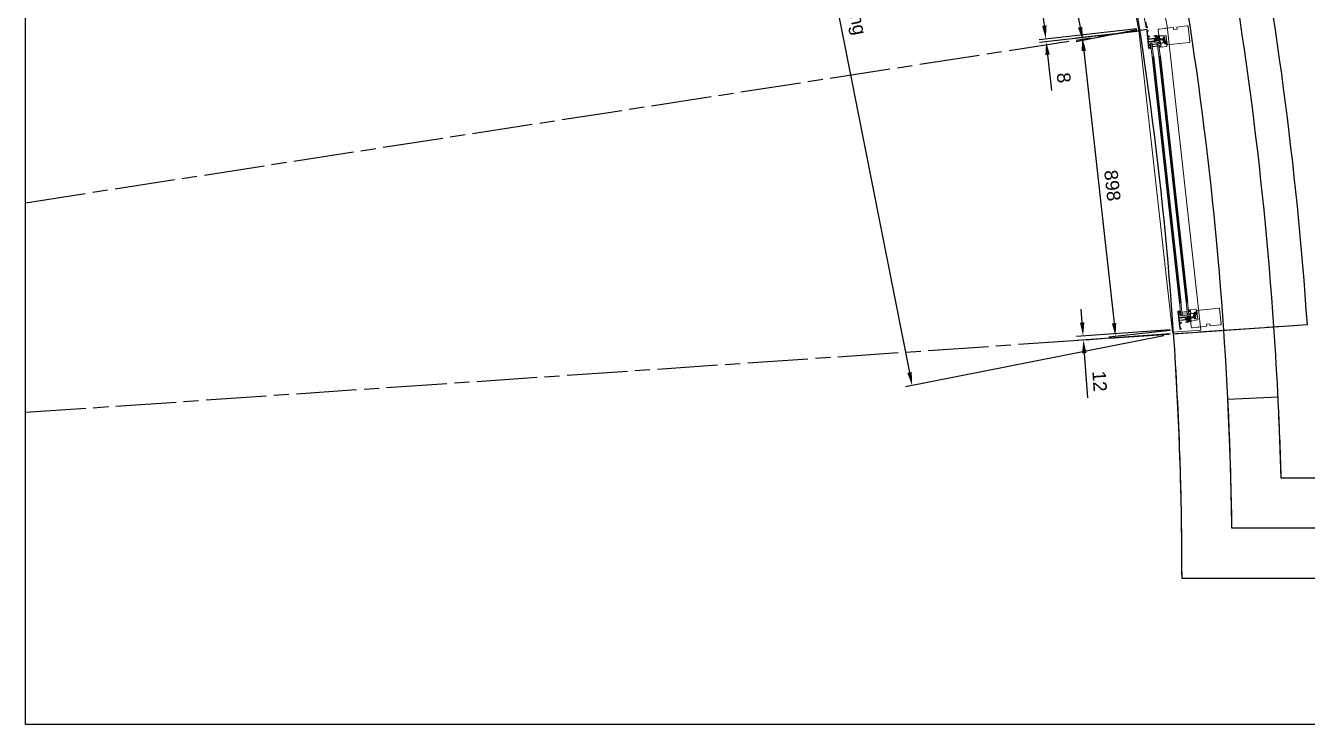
# Model space of a CAD drawing. Header units: inches. Extents: x 19267 to 40087, y 4081 to 15521.
# Drawn here: x 26415 to 30240, y 10041 to 12125 of the extents above; entities that cross this region are included whole.
import ezdxf

# ---------------------------------------------------------------- set-up
doc = ezdxf.new("R2010")
doc.units = ezdxf.units.IN
doc.header["$MEASUREMENT"] = 0
doc.linetypes.add('CENTERLINE', pattern=[30, 12, -1.5, 3, -1.5, 12])
doc.layers.get('DEFPOINTS').update_dxf_attribs({"color": 251})
doc.layers.add('20-TEXT', color=3, linetype='Continuous')
doc.layers.add('DWG', color=7, linetype='Continuous')
doc.layers.add('NEW_GF', color=7, linetype='Continuous', true_color=0xffffff)
for name, color, linetype, lineweight in [('VELFAC_ALU', 4, 'Continuous', 0), ('VELFAC_COMPOSITE', 4, 'Continuous', 0), ('VELFAC_GASKET', 5, 'Continuous', 0), ('VELFAC_GLAZING', 5, 'Continuous', 0), ('VELFAC_GLAZING_BEAD', 5, 'Continuous', 0), ('VELFAC_WOOD', 2, 'Continuous', 0)]:
    doc.layers.add(name, color=color, linetype=linetype, lineweight=lineweight)
doc.layers.add('vport', color=6, linetype='Continuous', plot=False)
doc.styles.get("Standard").update_dxf_attribs({"font": 'arial.ttf'})
doc.dimstyles.new('20-TEXT', dxfattribs={"dimscale": 20, "dimtxt": 2, "dimasz": 2, "dimexe": 1, "dimexo": 1.5, "dimgap": 1, "dimtad": 1, "dimdec": 0, "dimzin": 0, "dimdsep": 46, "dimtxsty": 'Standard', "dimcen": 0.09, "dimadec": 4, "dimazin": 0, "dimtfac": 1, "dimtdec": 0, "dimtofl": 0, "dimtmove": 0, "dimatfit": 3, "dimfxl": 1, "dimtolj": 1, "dimtzin": 0, "dimarcsym": 0})

# ---------------------------------------------------------------- blocks, each defined once
blk = doc.blocks.new('*D34')
at = {"layer": '20-TEXT', "color": 0, "lineweight": -2, "transparency": 16777216}
for p, q in [((29282.3, 13868.1), (28511.6, 13715.3)), ((28539, 13679.9), (29052.6, 11090.6)), ((29811.5, 11200.3), (29040.8, 11047.4))]:
    blk.add_line(p, q, dxfattribs=at)
at = {"layer": '20-TEXT', "color": 0, "transparency": 16777216}
for points in [[(28545.5, 13681.2), (28532.4, 13678.6), (28531.2, 13719.2)], [(29059.2, 11091.9), (29046.1, 11089.3), (29060.4, 11051.3)]]:
    blk.add_solid(points, dxfattribs=at)
at = {"layer": 'DEFPOINTS', "color": 0, "transparency": 16777216}
for p in [(29311.7, 13874), (29840.9, 11206.2), (29060.4, 11051.3)]:
    blk.add_point(p, dxfattribs=at)
at = {"layer": '20-TEXT', "color": 0, "transparency": 16777216, "insert": (28841.1, 12394.2), "char_height": 40, "attachment_point": 5, "rotation": 281.22}
blk.add_mtext('\\A1;2720 Structural Opening', dxfattribs=at)
blk = doc.blocks.new('*D41')
at = {"layer": '20-TEXT', "color": 0, "lineweight": -2, "transparency": 16777216}
for p, q in [((29555.7, 12994.8), (29374.9, 12958.9)), ((29402.3, 12923.5), (29561.9, 12120.2)), ((29731, 12113), (29550.1, 12077.1))]:
    blk.add_line(p, q, dxfattribs=at)
at = {"layer": '20-TEXT', "color": 0, "transparency": 16777216}
for points in [[(29408.8, 12924.8), (29395.7, 12922.2), (29394.5, 12962.7)], [(29568.4, 12121.5), (29555.4, 12118.9), (29569.7, 12081)]]:
    blk.add_solid(points, dxfattribs=at)
at = {"layer": 'DEFPOINTS', "color": 0, "transparency": 16777216}
for p in [(29585.2, 13000.6), (29760.4, 12118.9), (29569.7, 12081)]:
    blk.add_point(p, dxfattribs=at)
at = {"layer": '20-TEXT', "color": 0, "transparency": 16777216, "insert": (29521.7, 12529.7), "char_height": 40, "attachment_point": 5, "rotation": 281.2389}
blk.add_mtext('\\A1;898', dxfattribs=at)
blk = doc.blocks.new('*D42')
at = {"layer": '20-TEXT', "color": 0, "lineweight": -2, "transparency": 16777216}
for p, q in [((29731.5, 12107.6), (29548.5, 12087.3)), ((29572.7, 12049.7), (29663, 11237.8)), ((29830.5, 11216.2), (29647.5, 11195.9))]:
    blk.add_line(p, q, dxfattribs=at)
at = {"layer": '20-TEXT', "color": 0, "transparency": 16777216}
for points in [[(29579.4, 12050.5), (29566.1, 12049), (29568.3, 12089.5)], [(29669.6, 11238.6), (29656.4, 11237.1), (29667.4, 11198.1)]]:
    blk.add_solid(points, dxfattribs=at)
at = {"layer": 'DEFPOINTS', "color": 0, "transparency": 16777216}
for p in [(29761.3, 12110.9), (29860.3, 11219.5), (29667.4, 11198.1)]:
    blk.add_point(p, dxfattribs=at)
at = {"layer": '20-TEXT', "color": 0, "transparency": 16777216, "insert": (29658, 11648.2), "char_height": 40, "attachment_point": 5, "rotation": 276.342}
blk.add_mtext('\\A1;898', dxfattribs=at)
blk = doc.blocks.new('*D44')
at = {"layer": '20-TEXT', "color": 0, "lineweight": -2, "transparency": 16777216}
for p, q in [((29455, 12125.2), (29450.6, 12164.9)), ((29730.6, 12115.6), (29439.5, 12083.2)), ((29731.5, 12107.6), (29440.4, 12075.3)), ((29464.7, 12037.7), (29476.5, 11932))]:
    blk.add_line(p, q, dxfattribs=at)
at = {"layer": '20-TEXT', "color": 0, "transparency": 16777216}
for points in [[(29461.6, 12125.9), (29448.4, 12124.4), (29459.4, 12085.4)], [(29471.3, 12038.5), (29458.1, 12037), (29460.3, 12077.5)]]:
    blk.add_solid(points, dxfattribs=at)
at = {"layer": 'DEFPOINTS', "color": 0, "transparency": 16777216}
for p in [(29760.4, 12118.9), (29761.3, 12110.9), (29460.3, 12077.5)]:
    blk.add_point(p, dxfattribs=at)
at = {"layer": '20-TEXT', "color": 0, "transparency": 16777216, "insert": (29513, 11969.5), "char_height": 40, "attachment_point": 5, "rotation": 276.342}
blk.add_mtext('\\A1;8', dxfattribs=at)
blk = doc.blocks.new('*D45')
at = {"layer": '20-TEXT', "color": 0, "lineweight": -2, "transparency": 16777216}
for p, q in [((29567.9, 11239.6), (29565.2, 11279.5)), ((29830.5, 11217.5), (29550.7, 11198.3)), ((29831.3, 11205.5), (29551.5, 11186.4)), ((29574.2, 11147.8), (29583.3, 11015))]:
    blk.add_line(p, q, dxfattribs=at)
at = {"layer": '20-TEXT', "color": 0, "transparency": 16777216}
for points in [[(29574.6, 11240.1), (29561.3, 11239.1), (29570.7, 11199.7)], [(29580.9, 11148.3), (29567.6, 11147.4), (29571.5, 11187.7)]]:
    blk.add_solid(points, dxfattribs=at)
at = {"layer": 'DEFPOINTS', "color": 0, "transparency": 16777216}
for p in [(29860.4, 11219.5), (29571.5, 11187.7), (29861.3, 11207.5)]:
    blk.add_point(p, dxfattribs=at)
at = {"layer": '20-TEXT', "color": 0, "transparency": 16777216, "insert": (29620.1, 11064.2), "char_height": 40, "attachment_point": 5, "rotation": 273.914}
blk.add_mtext('\\A1;12', dxfattribs=at)

msp = doc.modelspace()

# ---------------------------------------------------------------- hatches: boundary and pattern name
at = {"layer": 'VELFAC_COMPOSITE'}
h = msp.add_hatch(color=8, dxfattribs=at)
h.paths.add_polyline_path([(29790.8, 12079, -0.520567), (29789.2, 12080.8), (29789.3, 12081.2, 0.520567), (29788.6, 12082), (29786.9, 12081.8, -0.131652), (29786.7, 12081.8), (29786.4, 12081.9, -0.414214), (29786.2, 12082.3), (29786.6, 12083.2, -0.414214), (29787, 12083.3), (29787.1, 12083.2, 1.69614), (29787.5, 12084.2), (29787.4, 12084.3, -0.414214), (29787.2, 12084.7), (29787.6, 12085.5, -0.414214), (29788, 12085.6), (29788.3, 12085.5, -0.131652), (29788.5, 12085.4), (29789.5, 12084, 0.57735), (29790.4, 12084.1), (29791.1, 12085.7, -0.267949), (29792.7, 12086.9), (29793.6, 12087, 0.267949), (29793.9, 12087.1, -0.267949), (29794.1, 12087.3), (29797.7, 12087.7, -0.176327), (29798.3, 12087.5), (29800.3, 12086.3, 0.176327), (29801.6, 12085.9), (29809.7, 12086.8, 0.414214), (29810.2, 12087.4), (29809.9, 12089.9, -0.414214), (29810.3, 12090.4), (29813.8, 12090.8, -0.414214), (29814.4, 12090.4), (29814.5, 12088.8, -0.342001), (29813.9, 12087.7, -0.490311), (29813.6, 12087.9), (29813.5, 12088.8, 0.414214), (29813, 12089.2), (29812, 12089.1, 0.414214), (29811.6, 12088.5), (29811.9, 12085.3, 0.198912), (29812.3, 12084.6), (29813.6, 12083.6, 0.668179), (29814.1, 12083.8), (29814, 12084.5, -0.490311), (29814.2, 12084.7, -0.342001), (29815.1, 12083.8), (29815.3, 12082.2, -0.414214), (29814.8, 12081.7), (29811.8, 12081.3, -0.198912), (29811, 12081.5), (29810.3, 12082.1, -0.198912), (29810.2, 12082.2), (29810.2, 12082.5, -0.414214), (29810.4, 12082.7), (29811.3, 12082.8, 0.668179), (29811.5, 12083.3), (29810.6, 12084, -0.148291), (29810.3, 12084.5, 0.357756), (29809.8, 12084.8), (29807.3, 12084.6, 0.414214), (29807, 12084.2), (29807.1, 12083.3, -0.414214), (29806.8, 12083), (29804.6, 12082.7, -0.349216), (29804.3, 12082.9), (29803.9, 12083.9, 0.349216), (29803.6, 12084.1), (29797, 12083.4, 0.414214), (29796.1, 12082.3), (29796.2, 12081.6, 0.414214), (29796.8, 12081.2), (29798.3, 12081.3, -0.414214), (29798.8, 12080.9), (29798.8, 12080.6, -0.414214), (29798.2, 12079.8)])
h.paths.add_polyline_path([(29795, 12081.7), (29794.9, 12082.2, -0.414214), (29796.8, 12084.6), (29797.5, 12084.7, 1), (29797.3, 12086.1), (29793.2, 12085.7, 0.267949), (29792, 12084.8), (29790.7, 12081.7), (29790.5, 12081.2, 0.520567), (29791.3, 12080.3), (29794.1, 12080.6, 0.414214)], flags=16)
h = msp.add_hatch(color=8, dxfattribs=at)
h.paths.add_polyline_path([(29882.2, 11257.2, 0.520567), (29881.1, 11255), (29881.2, 11254.6, -0.520567), (29880.8, 11253.8), (29879, 11253.6, 0.131652), (29878.8, 11253.5), (29878.6, 11253.3, 0.414214), (29878.5, 11252.9), (29879, 11252.2, 0.414214), (29879.4, 11252.1), (29879.6, 11252.2, -1.69614), (29880.2, 11251.4), (29880.1, 11251.3, 0.414214), (29880, 11250.8), (29880.5, 11250.1, 0.414214), (29881, 11250.1), (29881.2, 11250.3, 0.131652), (29881.3, 11250.4), (29882.1, 11252, -0.57735), (29882.9, 11252.1), (29883.9, 11250.7, 0.267949), (29885.8, 11249.9), (29886.8, 11250, -0.267949), (29887, 11249.9, 0.267949), (29887.3, 11249.8), (29890.8, 11250.2, 0.176327), (29891.5, 11250.5), (29893.1, 11252.2, -0.176327), (29894.3, 11252.8), (29902.4, 11253.7, -0.414214), (29903, 11253.2), (29903.2, 11250.7, 0.414214), (29903.8, 11250.3), (29907.3, 11250.7, 0.414214), (29907.7, 11251.2), (29907.5, 11252.8, 0.342001), (29906.7, 11253.7, 0.490311), (29906.5, 11253.5), (29906.6, 11252.6, -0.414214), (29906.1, 11252.1), (29905.1, 11252, -0.414214), (29904.6, 11252.4), (29904.2, 11255.7, -0.198912), (29904.4, 11256.4), (29905.5, 11257.7, -0.668179), (29906, 11257.6), (29906.1, 11256.9, 0.490311), (29906.4, 11256.7, 0.342001), (29907, 11257.8), (29906.8, 11259.4, 0.414214), (29906.3, 11259.8), (29903.2, 11259.5, 0.198912), (29902.5, 11259.1), (29902, 11258.4, 0.198912), (29901.9, 11258.3), (29901.9, 11258, 0.414214), (29902.2, 11257.9), (29903.1, 11258, -0.668179), (29903.4, 11257.5), (29902.7, 11256.6, 0.148291), (29902.5, 11256.1, -0.357756), (29902, 11255.6), (29899.5, 11255.4, -0.414214), (29899.2, 11255.6), (29899.1, 11256.5, 0.414214), (29898.8, 11256.8), (29896.5, 11256.5, 0.349216), (29896.2, 11256.3), (29896.1, 11255.2, -0.349216), (29895.9, 11254.9), (29889.3, 11254.2, -0.414214), (29888.2, 11255.1), (29888.1, 11255.8, -0.414214), (29888.5, 11256.3), (29890, 11256.5, 0.414214), (29890.5, 11257.1), (29890.4, 11257.3, 0.414214), (29889.6, 11258)])
h.paths.add_polyline_path([(29886.9, 11255.4), (29886.9, 11254.9, 0.414214), (29889.4, 11253), (29890, 11253, -1), (29890.1, 11251.6), (29886.1, 11251.2, -0.267949), (29884.7, 11251.8), (29882.7, 11254.5), (29882.5, 11255, -0.520567), (29883, 11256), (29885.8, 11256.3, -0.414214)], flags=16)

# ---------------------------------------------------------------- linework, layer by layer
at = {"color": 5}
msp.add_arc((19169.9, 10476.1), 10695.9, 3.91391, 18.52294, dxfattribs=at)
at = {"layer": '20-TEXT', "color": 1, "linetype": 'CENTERLINE', "ltscale": 15}
for p, q in [((26414.7, 11597), (29762.1, 12115)), ((26414.7, 10971.7), (30239.9, 11233.5))]:
    msp.add_line(p, q, dxfattribs=at)
at = {"layer": 'DWG', "ltscale": 5}
for p, q in [((29776.6, 12032.1), (29858.2, 11297.7)), ((29780.5, 12032.6), (29862.2, 11298.1)), ((29796.4, 12034.3), (29878.1, 11299.9)), ((29800.4, 12034.8), (29882.1, 11300.3))]:
    msp.add_line(p, q, dxfattribs=at)
at = {"layer": 'NEW_GF', "color": 4, "linetype": 'Continuous', "ltscale": 100}
for p, q in [((29840.9, 11206.2), (30239.9, 11233.5)), ((31340.9, 10475.7), (29865.8, 10475.7))]:
    msp.add_line(p, q, dxfattribs=at)
at = {"layer": 'NEW_GF', "color": 2, "linetype": 'Continuous', "ltscale": 100}
for p, q in [((30002.6, 11010.7), (30152.4, 11018.1)), ((31339.7, 10775.7), (30161.7, 10775.7)), ((31339.7, 10625.7), (30014.8, 10625.7))]:
    msp.add_line(p, q, dxfattribs=at)
at = {"layer": 'NEW_GF', "color": 1, "linetype": 'Continuous', "ltscale": 100}
for centre, radius, start, end in [((19171.7, 10476.3), 11094.1, 3.91335, 18.52479), ((19169.9, 10476.1), 10995.9, 3.91391, 18.52293), ((19172.4, 10476.4), 10843.4, 3.91305, 18.52548)]:
    msp.add_arc(centre, radius, start, end, dxfattribs=at)
at = {"layer": 'NEW_GF', "color": 2, "linetype": 'Continuous', "ltscale": 100}
for centre, radius, start, end in [((19171.4, 10476.1), 10844.4, 0.7905, 3.91434), ((19172.7, 10476.2), 10993.1, 1.56144, 3.91446), ((19169.8, 10476.1), 10996, 1.56159, 2.82535), ((19169.8, 10476.1), 10846, 0.79062, 2.82535)]:
    msp.add_arc(centre, radius, start, end, dxfattribs=at)
at = {"layer": 'NEW_GF', "color": 4, "linetype": 'Continuous', "ltscale": 100}
for centre, radius, start, end in [((19131.8, 10475.4), 10734, 0.00162, 3.90358), ((19169.8, 10476.1), 10696, 359.99817, 3.35362)]:
    msp.add_arc(centre, radius, start, end, dxfattribs=at)
at = {"layer": 'VELFAC_ALU'}
for p, q in [((29821.2, 12123.6), (29643.7, 13018.5)), ((29737.1, 12110.5), (29561, 12998.5)), ((29837.5, 11210.9), (29737.1, 12110.5)), ((29922.4, 11216.7), (29821.2, 12123.6))]:
    msp.add_line(p, q, dxfattribs=at)
at = {"layer": 'VELFAC_ALU', "ltscale": 100}
msp.add_line((29837.5, 11210.9), (29922.4, 11216.7), dxfattribs=at)
at = {"layer": 'VELFAC_ALU'}
msp.add_lwpolyline([(29749.1, 12170.7), (29759.2, 12119.7, 0.414214), (29760.4, 12118.9), (29762.8, 12119.4, 0.414214), (29763.2, 12120), (29762.9, 12121.5, 0.341999), (29762, 12122.3, 0.490314), (29761.8, 12122), (29762.1, 12120.4, -0.414214), (29762, 12120.2), (29760.9, 12120, -0.414214), (29760.6, 12120.2), (29757.4, 12136.6, -0.414214)], format="xyb", dxfattribs=at)
for points in [[(29784.2, 12078.3), (29766.6, 12076.3, 0.414214), (29766.2, 12075.8), (29766.9, 12069.3, 0.414214), (29767.5, 12068.9), (29769.1, 12069, -0.414214), (29769.5, 12068.8), (29769.6, 12067.6, -0.341999), (29769, 12066.5, -0.490314), (29768.7, 12066.7), (29768.6, 12067.5, 0.414214), (29768.4, 12067.7), (29767.1, 12067.6, 0.414214), (29766.7, 12067), (29767.5, 12059.1, 0.414214), (29768.1, 12058.6), (29769.4, 12058.8, 0.414214), (29769.6, 12059), (29769.5, 12059.8, -0.490314), (29769.7, 12060, -0.341999), (29770.5, 12059.2), (29770.7, 12057.9, -0.414214), (29770.4, 12057.6), (29767.2, 12057.3, -0.414214), (29766.1, 12058.1), (29760.4, 12109.8, -0.414214), (29761.3, 12110.9), (29763.8, 12111.2, -0.414214), (29764.3, 12110.8), (29764.5, 12109.2, -0.341999), (29763.8, 12108.2, -0.490314), (29763.6, 12108.4), (29763.4, 12110, 0.414214), (29763.2, 12110.1), (29762.1, 12110, 0.414214), (29761.9, 12109.8), (29763.8, 12093.1, 0.414214), (29764, 12092.9), (29765.1, 12093, 0.414214), (29765.2, 12093.3), (29765.1, 12094.8, -0.490314), (29765.3, 12095, -0.341999), (29766.2, 12094.1), (29766.2, 12093.7, 0.414214), (29766.8, 12093.2), (29767.9, 12093.4, -1), (29768.1, 12091.7), (29764.9, 12091.3, 0.414214), (29764.4, 12090.8), (29764.9, 12086.1, 0.414214), (29765.5, 12085.6), (29786.6, 12088, 0.414214), (29787, 12088.5), (29786.5, 12093.2, 0.414214), (29785.9, 12093.6), (29782.7, 12093.3, -1), (29782.5, 12095), (29787.5, 12095.5, -0.198912), (29787.7, 12095.5), (29789.5, 12094, -0.341999), (29789.8, 12092.9, -0.490314), (29789.5, 12092.8), (29788.5, 12093.6, 0.668179), (29788.2, 12093.4), (29788.7, 12088.4, 0.414214), (29788.9, 12088.2), (29793.9, 12088.8, 0.668179), (29794, 12089.2), (29792.9, 12090, -0.490314), (29792.9, 12090.3, -0.341999), (29794.2, 12090.3), (29796.5, 12088.4, -0.668179), (29796.3, 12087.6), (29791.5, 12087, 0.267949), (29790.7, 12086.4), (29789.7, 12084.2, -0.57735), (29789.4, 12084.1), (29788.2, 12085.7, 0.57735), (29787.7, 12085.7), (29785.9, 12081.7, 0.760346), (29786.4, 12081.3, -0.171785), (29786.5, 12081.3), (29788.1, 12081.2, 0.267949), (29788.3, 12081.3, -0.957292), (29788.6, 12081.1), (29787.2, 12078.5, -0.493145), (29786.9, 12078.4), (29786.2, 12079, -0.315299), (29786.2, 12079.3), (29786.2, 12079.3, 0.414214), (29786.1, 12079.6), (29785.2, 12080), (29784.6, 12078.6, -0.267949)], [(29765.5, 12083.9), (29782.4, 12085.8, -0.414214), (29782.6, 12085.6), (29782.8, 12084.1, 0.414214), (29783.1, 12083.9), (29783.2, 12083.9, 0.267949), (29783.5, 12084.1), (29784.3, 12085.9, -0.267949), (29784.5, 12086), (29785.7, 12086.2, -0.57735), (29785.9, 12085.9), (29783.9, 12081.4, -0.267949), (29783.8, 12081.2), (29783.4, 12081.2, 0.414214), (29783.1, 12080.9), (29783.2, 12079.9, -0.414214), (29783.1, 12079.6), (29766.2, 12077.8, -0.414214), (29765.9, 12077.9), (29765.3, 12083.7, -0.414214)], [(29875.6, 11256.4), (29858.1, 11254.5, -0.414214), (29857.5, 11254.9), (29856.8, 11261.4, -0.414214), (29857.2, 11261.9), (29858.9, 11262.1, 0.414214), (29859.2, 11262.4), (29859, 11263.7, 0.341999), (29858.2, 11264.5, 0.490314), (29858, 11264.3), (29858.1, 11263.5, -0.414214), (29857.9, 11263.3), (29856.6, 11263.1, -0.414214), (29856, 11263.5), (29855.2, 11271.5, -0.414214), (29855.6, 11272.1), (29856.9, 11272.2, -0.414214), (29857.1, 11272), (29857.2, 11271.2, 0.490314), (29857.5, 11271, 0.341999), (29858.1, 11272.1), (29858, 11273.3, 0.414214), (29857.6, 11273.5), (29854.5, 11273.2, 0.414214), (29853.6, 11272.1), (29859.3, 11220.4, 0.414214), (29860.4, 11219.5), (29862.9, 11219.8, 0.414214), (29863.4, 11220.3), (29863.2, 11221.9, 0.341999), (29862.3, 11222.7, 0.490314), (29862.1, 11222.5), (29862.3, 11220.9, -0.414214), (29862.1, 11220.7), (29861, 11220.6, -0.414214), (29860.8, 11220.8), (29858.9, 11237.5, -0.414214), (29859.1, 11237.7), (29860.2, 11237.8, -0.414214), (29860.4, 11237.6), (29860.6, 11236.1, 0.490314), (29860.9, 11235.9, 0.341999), (29861.5, 11237), (29861.5, 11237.4, -0.414214), (29861.9, 11238), (29863, 11238.1, 1), (29862.9, 11239.8), (29859.6, 11239.4, -0.414214), (29859.1, 11239.9), (29858.6, 11244.6, -0.414214), (29859, 11245.1), (29880.1, 11247.5, -0.414214), (29880.6, 11247), (29881.1, 11242.3, -0.414214), (29880.7, 11241.8), (29877.5, 11241.4, 1), (29877.7, 11239.7), (29882.7, 11240.3, 0.198912), (29882.8, 11240.4), (29884.3, 11242.2, 0.341999), (29884.3, 11243.4, 0.490314), (29884, 11243.4), (29883.2, 11242.4, -0.668179), (29882.8, 11242.5), (29882.3, 11247.5, -0.414214), (29882.5, 11247.7), (29887.4, 11248.3, -0.668179), (29887.6, 11247.9), (29886.7, 11246.9, 0.490314), (29886.8, 11246.6, 0.341999), (29888, 11246.8), (29889.9, 11249.2, 0.668179), (29889.4, 11250), (29884.7, 11249.5, -0.267949), (29883.8, 11249.9), (29882.3, 11251.9, 0.57735), (29882, 11251.9), (29881.2, 11250, -0.57735), (29880.7, 11249.9), (29878.1, 11253.5, -0.760346), (29878.4, 11253.9, 0.171785), (29878.5, 11253.9), (29880.1, 11254.4, -0.267949), (29880.3, 11254.3, 0.957292), (29880.6, 11254.6), (29878.6, 11256.9, 0.493145), (29878.3, 11256.9), (29877.8, 11256.1, 0.315299), (29877.8, 11255.9), (29877.8, 11255.8, -0.414214), (29877.8, 11255.5), (29877, 11254.9), (29876, 11256.2, 0.267949)], [(29858.6, 11246.8), (29875.5, 11248.7, 0.414214), (29875.7, 11248.9), (29875.5, 11250.4, -0.414214), (29875.8, 11250.7), (29875.9, 11250.7, -0.267949), (29876.2, 11250.6), (29877.4, 11249, 0.267949), (29877.6, 11248.9), (29878.8, 11249, 0.57735), (29879, 11249.3), (29876, 11253.3, 0.267949), (29875.9, 11253.4), (29875.5, 11253.4, -0.414214), (29875.2, 11253.7), (29875.1, 11254.6, 0.414214), (29874.8, 11254.8), (29857.9, 11252.9, 0.414214), (29857.7, 11252.7), (29858.4, 11247, 0.414214)]]:
    msp.add_lwpolyline(points, format="xyb", close=True, dxfattribs=at)
at = {"layer": 'VELFAC_COMPOSITE'}
for p, q in [((29797.7, 12087.7), (29794.1, 12087.3)), ((29809.9, 12089.9), (29810.2, 12087.4)), ((29813.8, 12090.8), (29810.3, 12090.4)), ((29811.9, 12085.3), (29811.6, 12088.5)), ((29812, 12089.1), (29813, 12089.2)), ((29813.5, 12088.8), (29813.6, 12087.9)), ((29814.5, 12088.8), (29814.4, 12090.4)), ((29786.6, 12083.2), (29786.2, 12082.3)), ((29786.4, 12081.9), (29786.7, 12081.8)), ((29786.9, 12081.8), (29788.6, 12082)), ((29787.1, 12083.2), (29787, 12083.3)), ((29787.6, 12085.5), (29787.2, 12084.7)), ((29787.4, 12084.3), (29787.5, 12084.2)), ((29788.3, 12085.5), (29788, 12085.6)), ((29789.5, 12084), (29788.5, 12085.4)), ((29789.3, 12081.2), (29789.2, 12080.8)), ((29791.1, 12085.7), (29790.4, 12084.1)), ((29790.5, 12081.2), (29790.7, 12081.7)), ((29790.7, 12081.7), (29792, 12084.8)), ((29790.8, 12079), (29798.2, 12079.8)), ((29794.1, 12080.6), (29791.3, 12080.3)), ((29793.6, 12087), (29792.7, 12086.9)), ((29793.2, 12085.7), (29797.3, 12086.1)), ((29794.9, 12082.2), (29795, 12081.7)), ((29796.2, 12081.6), (29796.1, 12082.3)), ((29797.5, 12084.7), (29796.8, 12084.6)), ((29798.3, 12081.3), (29796.8, 12081.2)), ((29797, 12083.4), (29803.6, 12084.1)), ((29800.3, 12086.3), (29798.3, 12087.5)), ((29798.8, 12080.6), (29798.8, 12080.9)), ((29809.7, 12086.8), (29801.6, 12085.9)), ((29803.9, 12083.9), (29804.3, 12082.9)), ((29804.6, 12082.7), (29806.8, 12083)), ((29807.1, 12083.3), (29807, 12084.2)), ((29807.3, 12084.6), (29809.8, 12084.8)), ((29810.2, 12082.5), (29810.2, 12082.2)), ((29810.3, 12082.1), (29811, 12081.5)), ((29811.3, 12082.8), (29810.4, 12082.7)), ((29810.6, 12084), (29811.5, 12083.3)), ((29811.8, 12081.3), (29814.8, 12081.7)), ((29813.6, 12083.6), (29812.3, 12084.6)), ((29814, 12084.5), (29814.1, 12083.8)), ((29815.3, 12082.2), (29815.1, 12083.8)), ((29879, 11252.2), (29878.5, 11252.9)), ((29878.6, 11253.3), (29878.8, 11253.5)), ((29879, 11253.6), (29880.8, 11253.8)), ((29879.6, 11252.2), (29879.4, 11252.1)), ((29880.5, 11250.1), (29880, 11250.8)), ((29880.1, 11251.3), (29880.2, 11251.4)), ((29881.2, 11250.3), (29881, 11250.1)), ((29881.2, 11254.6), (29881.1, 11255)), ((29882.1, 11252), (29881.3, 11250.4)), ((29882.2, 11257.2), (29889.6, 11258)), ((29882.5, 11255), (29882.7, 11254.5)), ((29882.7, 11254.5), (29884.7, 11251.8)), ((29883.9, 11250.7), (29882.9, 11252.1)), ((29885.8, 11256.3), (29883, 11256)), ((29886.8, 11250), (29885.8, 11249.9)), ((29886.1, 11251.2), (29890.1, 11251.6)), ((29886.9, 11254.9), (29886.9, 11255.4)), ((29890.8, 11250.2), (29887.3, 11249.8)), ((29888.1, 11255.8), (29888.2, 11255.1)), ((29890, 11256.5), (29888.5, 11256.3)), ((29889.3, 11254.2), (29895.9, 11254.9)), ((29890, 11253), (29889.4, 11253)), ((29890.4, 11257.3), (29890.5, 11257.1)), ((29893.1, 11252.2), (29891.5, 11250.5)), ((29902.4, 11253.7), (29894.3, 11252.8)), ((29896.1, 11255.2), (29896.2, 11256.3)), ((29896.5, 11256.5), (29898.8, 11256.8)), ((29899.1, 11256.5), (29899.2, 11255.6)), ((29899.5, 11255.4), (29902, 11255.6)), ((29901.9, 11258), (29901.9, 11258.3)), ((29902, 11258.4), (29902.5, 11259.1)), ((29903.1, 11258), (29902.2, 11257.9)), ((29902.7, 11256.6), (29903.4, 11257.5)), ((29903.2, 11250.7), (29903, 11253.2)), ((29903.2, 11259.5), (29906.3, 11259.8)), ((29907.3, 11250.7), (29903.8, 11250.3)), ((29904.2, 11255.7), (29904.6, 11252.4)), ((29905.5, 11257.7), (29904.4, 11256.4)), ((29905.1, 11252), (29906.1, 11252.1)), ((29906.1, 11256.9), (29906, 11257.6)), ((29906.6, 11252.6), (29906.5, 11253.5)), ((29906.8, 11259.4), (29907, 11257.8)), ((29907.5, 11252.8), (29907.7, 11251.2))]:
    msp.add_line(p, q, dxfattribs=at)
for centre, radius, start, end in [((29797.8, 12086.7), 1, 56.342, 96.342), ((29810.4, 12089.9), 0.5, 96.342, 186.342), ((29812, 12088.6), 0.5, 96.342, 186.342), ((29813, 12088.7), 0.5, 6.342, 96.342), ((29813.8, 12087.9), 0.2, 186.342, 290.8189), ((29813.9, 12090.3), 0.5, 6.342, 96.342), ((29813.6, 12088.6), 1, 290.8189, 6.342), ((29786.5, 12082.2), 0.3, 156.342, 246.342), ((29786.8, 12083), 0.3, 66.342, 156.342), ((29786.8, 12082.1), 0.3, 246.342, 276.342), ((29787.6, 12083.6), 0.6, 217.387, 95.297), ((29787.5, 12084.5), 0.3, 156.342, 246.342), ((29787.9, 12085.4), 0.3, 66.342, 156.342), ((29788.2, 12085.2), 0.3, 36.342, 66.342), ((29788.7, 12081.4), 0.6, 346.342, 96.342), ((29790.6, 12080.5), 1.5, 166.342, 276.342), ((29789.9, 12084.3), 0.5, 216.342, 336.342), ((29791.2, 12081), 0.7, 166.342, 276.342), ((29792.9, 12084.9), 2, 96.342, 156.342), ((29793.4, 12084.2), 1.5, 96.342, 156.342), ((29793.6, 12087.3), 0.3, 276.342, 336.342), ((29794.2, 12087), 0.3, 96.342, 156.342), ((29794, 12081.6), 1, 276.342, 6.342), ((29797.1, 12082.5), 2.2, 96.342, 186.342), ((29797.1, 12082.4), 1, 96.342, 186.342), ((29796.7, 12081.7), 0.5, 186.342, 276.342), ((29797.4, 12085.4), 0.7, 276.342, 96.342), ((29798.1, 12080.6), 0.75, 276.342, 6.342), ((29798.3, 12080.8), 0.5, 6.342, 96.342), ((29801.4, 12087.9), 2, 236.342, 276.342), ((29803.6, 12083.8), 0.3, 19.342, 96.342), ((29804.6, 12083), 0.3, 199.342, 276.342), ((29806.8, 12083.3), 0.3, 276.342, 6.342), ((29807.3, 12084.3), 0.3, 96.342, 186.342), ((29809.7, 12087.3), 0.5, 276.342, 6.342), ((29809.8, 12084.3), 0.5, 17.602, 96.342), ((29810.4, 12082.5), 0.2, 96.342, 186.342), ((29810.4, 12082.3), 0.2, 186.342, 231.342), ((29811.3, 12084.8), 1, 197.602, 231.342), ((29811.7, 12082.3), 1, 231.342, 276.342), ((29811.3, 12083.1), 0.3, 276.342, 51.342), ((29812.9, 12085.4), 1, 186.342, 231.342), ((29813.8, 12083.8), 0.3, 231.342, 6.342), ((29814.2, 12084.5), 0.2, 81.865, 186.342), ((29814.1, 12083.7), 1, 6.342, 81.865), ((29814.8, 12082.2), 0.5, 276.342, 6.342), ((29878.7, 11253.1), 0.3, 126.342, 216.342), ((29879, 11253.3), 0.3, 96.342, 126.342), ((29879.3, 11252.3), 0.3, 216.342, 306.342), ((29880.1, 11251.9), 0.6, 277.387, 155.297), ((29880.2, 11251), 0.3, 126.342, 216.342), ((29880.8, 11250.3), 0.3, 216.342, 306.342), ((29880.7, 11254.4), 0.6, 276.342, 26.342), ((29882.4, 11255.7), 1.5, 96.342, 206.342), ((29881.1, 11250.5), 0.3, 306.342, 336.342), ((29882.5, 11251.8), 0.5, 36.342, 156.342), ((29883.1, 11255.3), 0.7, 96.342, 206.342), ((29885.6, 11251.9), 2, 216.342, 276.342), ((29885.9, 11252.7), 1.5, 216.342, 276.342), ((29885.9, 11255.3), 1, 6.342, 96.342), ((29886.8, 11249.7), 0.3, 36.342, 96.342), ((29889.1, 11255.2), 2.2, 186.342, 276.342), ((29887.3, 11250.1), 0.3, 216.342, 276.342), ((29888.6, 11255.8), 0.5, 96.342, 186.342), ((29889.2, 11255.2), 1, 186.342, 276.342), ((29889.7, 11257.2), 0.75, 6.342, 96.342), ((29890, 11257), 0.5, 276.342, 6.342), ((29890.1, 11252.3), 0.7, 276.342, 96.342), ((29890.7, 11251.2), 1, 276.342, 316.342), ((29894.5, 11250.8), 2, 96.342, 136.342), ((29895.8, 11255.2), 0.3, 276.342, 353.342), ((29896.5, 11256.2), 0.3, 96.342, 173.342), ((29898.8, 11256.5), 0.3, 6.342, 96.342), ((29899.5, 11255.6), 0.3, 186.342, 276.342), ((29902.1, 11258.3), 0.2, 141.342, 186.342), ((29902.1, 11258.1), 0.2, 186.342, 276.342), ((29902, 11256.1), 0.5, 276.342, 355.082), ((29902.5, 11253.2), 0.5, 6.342, 96.342), ((29903.3, 11258.5), 1, 96.342, 141.342), ((29903.5, 11256), 1, 141.342, 175.082), ((29903.1, 11257.7), 0.3, 321.342, 96.342), ((29903.7, 11250.8), 0.5, 186.342, 276.342), ((29905.2, 11255.8), 1, 141.342, 186.342), ((29905.1, 11252.4), 0.5, 186.342, 276.342), ((29905.7, 11257.5), 0.3, 6.342, 141.342), ((29906.3, 11256.9), 0.2, 186.342, 290.8189), ((29906.1, 11252.6), 0.5, 276.342, 6.342), ((29906.3, 11259.3), 0.5, 6.342, 96.342), ((29906, 11257.7), 1, 290.8189, 6.342), ((29906.7, 11253.5), 0.2, 81.865, 186.342), ((29906.5, 11252.7), 1, 6.342, 81.865), ((29907.2, 11251.2), 0.5, 276.342, 6.342)]:
    msp.add_arc(centre, radius, start, end, dxfattribs=at)
at = {"layer": 'VELFAC_GASKET'}
for p, q in [((29788.6, 12095.2), (29788.6, 12095.2)), ((29788.7, 12094.8), (29790.5, 12093.7)), ((29790.6, 12095.3), (29788.8, 12095.3)), ((29790.5, 12093.7), (29788.8, 12091.5)), ((29788.9, 12090.1), (29790.5, 12088.9)), ((29792.4, 12094.3), (29790.6, 12095.3)), ((29791.9, 12089), (29793.6, 12091.2)), ((29797.2, 12090), (29792.4, 12094.3)), ((29793.6, 12091.2), (29797.5, 12087.7)), ((29795.4, 12096.6), (29796.9, 12095.1)), ((29797.5, 12095.5), (29795.8, 12097.1)), ((29767.5, 12060.4), (29766.9, 12065.8)), ((29767.3, 12066.3), (29769.1, 12066.5)), ((29769.8, 12060.2), (29768, 12060)), ((29769.7, 12067.2), (29769.5, 12068.7)), ((29770.3, 12069.3), (29771.7, 12068.7)), ((29770.7, 12057.8), (29770.5, 12059.6)), ((29770.7, 12069.1), (29771, 12066.9)), ((29771.6, 12067), (29771, 12066.9)), ((29771, 12066.9), (29771.5, 12062.5)), ((29772.1, 12065.4), (29771.2, 12066)), ((29771.3, 12066.7), (29771.6, 12066.8)), ((29771.7, 12062.1), (29772.2, 12061.8)), ((29772.6, 12067.5), (29772.8, 12065.9)), ((29773.4, 12060.5), (29773.8, 12056.9)), ((29797.7, 12074.5), (29796.3, 12072.4)), ((29796.3, 12072.1), (29796.8, 12067.7)), ((29797, 12067.3), (29798.5, 12066.1)), ((29801.3, 12072.1), (29798.9, 12074.6)), ((29801.6, 12062.9), (29801.1, 12065)), ((29802.4, 12066.2), (29801.5, 12071.7)), ((29801.6, 12065.7), (29801.9, 12065.6)), ((29802.1, 12061.4), (29803.4, 12061.8)), ((29803.3, 12062.8), (29802.3, 12062.6)), ((29803.6, 12062.5), (29803.6, 12062.7)), ((29813.1, 12072), (29812.9, 12073.9)), ((29813.3, 12074.4), (29814.8, 12074.6)), ((29815.1, 12071.7), (29813.6, 12071.6)), ((29814.8, 12074.6), (29816.1, 12074.8)), ((29816.2, 12071.9), (29815.1, 12071.7)), ((29815.8, 12077.2), (29815.7, 12078.2)), ((29817.4, 12077.8), (29815.8, 12077.2)), ((29817.4, 12077.8), (29815.8, 12077.2)), ((29816.6, 12070.7), (29816.5, 12071.3)), ((29818.8, 12070.4), (29816.7, 12070.5)), ((29817.7, 12077), (29817.3, 12076.7)), ((29817.7, 12077), (29817.3, 12076.7)), ((29817.3, 12075.7), (29817.6, 12072.7)), ((29817.3, 12075.7), (29817.6, 12072.7)), ((29817.6, 12072.7), (29818.5, 12072.6)), ((29817.6, 12072.7), (29818.5, 12072.6)), ((29818.6, 12077.4), (29817.7, 12077)), ((29818.6, 12077.4), (29817.7, 12077)), ((29818.1, 12075.9), (29818.9, 12077)), ((29818.1, 12075.9), (29818.9, 12077)), ((29818.9, 12073.1), (29818.3, 12073.4)), ((29818.9, 12073.1), (29818.3, 12073.4)), ((29818.5, 12072.6), (29818.8, 12072.6)), ((29818.5, 12072.6), (29818.8, 12072.6)), ((29819.4, 12073.6), (29819.8, 12073.3)), ((29820.8, 12077.8), (29821.2, 12073.9)), ((29855.4, 11270.2), (29856, 11264.8)), ((29857.6, 11270.9), (29855.8, 11270.7)), ((29856.6, 11264.4), (29858.3, 11264.6)), ((29858, 11273.5), (29858.2, 11271.6)), ((29859, 11264.1), (29859.2, 11262.5)), ((29859.8, 11269.5), (29860.4, 11269.9)), ((29860.3, 11264.6), (29859.8, 11269)), ((29860.1, 11262.1), (29861.4, 11263)), ((29861, 11266.3), (29860.3, 11265.5)), ((29860.8, 11264.7), (29860.3, 11264.6)), ((29860.5, 11262.4), (29860.3, 11264.6)), ((29860.5, 11264.9), (29860.9, 11264.9)), ((29861.2, 11271.4), (29860.8, 11275)), ((29862, 11264.4), (29861.8, 11266)), ((29882.8, 11245.9), (29884.1, 11247.5)), ((29885.5, 11247.6), (29887.6, 11245.9)), ((29886.1, 11265.1), (29885.6, 11269.5)), ((29885.7, 11269.9), (29886.9, 11271.4)), ((29887.9, 11263), (29886.2, 11264.8)), ((29890.9, 11247.9), (29887.1, 11242.6)), ((29887.6, 11245.9), (29890.7, 11250.1)), ((29889.2, 11275.2), (29889.2, 11273)), ((29891, 11266.2), (29889.2, 11263.2)), ((29889.4, 11276.8), (29890.7, 11276.7)), ((29890.8, 11275.7), (29889.9, 11275.7)), ((29889.9, 11272.5), (29890.2, 11272.6)), ((29890.8, 11272.2), (29891.1, 11266.6)), ((29891.1, 11276), (29891.1, 11275.9)), ((29902.4, 11268.9), (29902.6, 11267)), ((29904.3, 11269.6), (29902.9, 11269.4)), ((29903.2, 11266.5), (29904.7, 11266.7)), ((29905.5, 11269.7), (29904.3, 11269.6)), ((29904.7, 11266.7), (29905.9, 11266.8)), ((29905.5, 11270.9), (29905.6, 11270.3)), ((29907.7, 11271.7), (29905.6, 11271.1)), ((29907.9, 11264.1), (29906.3, 11264.4)), ((29906.3, 11264.4), (29906.4, 11263.4)), ((29907.9, 11264.1), (29906.3, 11264.4)), ((29907, 11269.2), (29907.8, 11269.5)), ((29907, 11269.2), (29907.8, 11269.5)), ((29907.4, 11266.2), (29907, 11269.2)), ((29907.4, 11266.2), (29907, 11269.2)), ((29908.1, 11265), (29907.6, 11265.2)), ((29908.1, 11265), (29907.6, 11265.2)), ((29907.8, 11269.5), (29908.1, 11269.6)), ((29907.8, 11269.5), (29908.1, 11269.6)), ((29908.4, 11269.1), (29907.8, 11268.6)), ((29908.4, 11269.1), (29907.8, 11268.6)), ((29909, 11264.8), (29908.1, 11265)), ((29909, 11264.8), (29908.1, 11265)), ((29908.2, 11266.2), (29909.2, 11265.3)), ((29908.2, 11266.2), (29909.2, 11265.3)), ((29908.9, 11268.7), (29909.3, 11269.1)), ((29911.2, 11264.9), (29910.8, 11268.8)), ((29885.1, 11242.8), (29883, 11244.5)), ((29883.6, 11241.3), (29885.1, 11242.8)), ((29883.7, 11240.9), (29883.6, 11240.9)), ((29885.6, 11241.2), (29883.9, 11240.8)), ((29887.1, 11242.6), (29885.6, 11241.2)), ((29890.6, 11241), (29891.7, 11242.7)), ((29892.4, 11242.5), (29891.1, 11240.6))]:
    msp.add_line(p, q, dxfattribs=at)
for centre in [(29800, 12063.6), (29887.8, 11274.2)]:
    msp.add_circle(centre, 0.196, dxfattribs=at)
for centre, radius, start, end in [((29788.8, 12095), 0.3, 141.342, 231.342), ((29789.5, 12090.9), 1, 141.342, 231.342), ((29788.9, 12095), 0.3, 91.342, 141.342), ((29791.1, 12089.6), 1, 231.342, 321.342), ((29795.6, 12096.8), 0.3, 48.0388, 228.0388), ((29793.6, 12092), 4.5, 334.3155, 44.0388), ((29797.4, 12090.2), 0.3, 228.0388, 334.3155), ((29794.2, 12091.8), 5, 332.3113, 48.8073), ((29789.8, 12094.1), 10, 320.1878, 332.3113), ((29767.4, 12065.8), 0.5, 96.342, 186.342), ((29768, 12060.5), 0.5, 186.342, 276.342), ((29769.1, 12067.1), 0.6, 276.342, 3.618), ((29770.1, 12068.8), 0.6, 66.342, 186.342), ((29769.9, 12059.6), 0.6, 6.342, 96.342), ((29768.7, 12062.9), 3.2, 299.118, 344.8529), ((29770.9, 12057.8), 0.2, 186.342, 278.2117), ((29770.1, 12050.9), 6.73, 60.34, 83.3113), ((29771.4, 12066.3), 0.382, 106.3039, 235.2381), ((29772.5, 12062.6), 1, 186.342, 215.8511), ((29771.6, 12066.9), 0.1, 291.342, 96.342), ((29771.1, 12067.3), 1.5, 6.342, 66.342), ((29772.3, 12065.8), 0.5, 240.2762, 6.342), ((29771.3, 12059.8), 2.22, 18.7607, 65.2603), ((29773.6, 12056.9), 0.2, 225.4395, 6.342), ((29796.8, 12072.2), 0.5, 148.3096, 186.342), ((29797.5, 12067.9), 0.799, 195.7004, 227.4936), ((29798.9, 12060.3), 1.29, 163.068, 193.1822), ((29797.9, 12060), 0.235, 193.2078, 296.0842), ((29798.3, 12073.7), 1.05, 56.0851, 129.5086), ((29771.8, 12068.5), 27, 343.0077, 353.9132), ((29806.2, 12044.7), 17.2, 103.7393, 118.6335), ((29798.2, 12065.7), 0.5, 353.9132, 52.2246), ((29801.6, 12065.2), 0.5, 87.5356, 192.8282), ((29801, 12071.7), 0.5, 9.3197, 55.7815), ((29802.1, 12063.1), 0.535, 201.6636, 294.6442), ((29801.9, 12066.1), 0.5, 267.5356, 9.3197), ((29803.4, 12062.6), 0.221, 23.3535, 114.4177), ((29803.1, 12062.3), 0.562, 301.2085, 25.7494), ((29813.4, 12074), 0.5, 96.342, 186.342), ((29813.6, 12072.1), 0.5, 186.342, 276.342), ((29816.1, 12078.2), 0.375, 135.3614, 186.5578), ((29818.2, 12075.8), 3.54, 56.9097, 131.8454), ((29809.1, 12074.8), 7.16, 1.348, 19.4489), ((29816, 12075), 0.2, 276.342, 3.052), ((29816.3, 12071.5), 0.327, 307.7431, 98.7089), ((29816.8, 12075.9), 4.59, 266.2944, 293.4233), ((29816.8, 12075.9), 4.59, 266.2944, 293.4233), ((29816.7, 12070.7), 0.167, 186.342, 266.2006), ((29817.4, 12076.5), 0.3, 117.034, 198.4271), ((29817.4, 12076.5), 0.3, 117.034, 198.4271), ((29810.8, 12074.3), 6.64, 11.9499, 18.4271), ((29810.8, 12074.3), 6.64, 11.9499, 18.4271), ((29817.6, 12077.4), 0.462, 293.208, 114.9985), ((29817.6, 12077.4), 0.462, 293.208, 114.9985), ((29819.2, 12074.7), 1.59, 133.6123, 234.2044), ((29819.2, 12074.7), 1.59, 133.6123, 234.2044), ((29818.4, 12072.1), 0.5, 293.4233, 81.342), ((29818.4, 12072.1), 0.5, 293.4233, 81.342), ((29818.7, 12077.2), 0.3, 315.856, 116.342), ((29818.7, 12077.2), 0.3, 315.856, 116.342), ((29818.9, 12072), 1.6, 266.2006, 56.8208), ((29818.8, 12072.8), 0.3, 261.342, 65.6254), ((29818.8, 12072.8), 0.3, 261.342, 65.6254), ((29820.2, 12074.4), 1.16, 249.5626, 335.1302), ((29818.7, 12077.2), 2.14, 16.7691, 49.9389), ((29855.9, 11270.2), 0.5, 96.342, 186.342), ((29856.5, 11264.9), 0.5, 186.342, 276.342), ((29857.6, 11271.5), 0.6, 276.342, 6.342), ((29858.2, 11273.5), 0.2, 94.4723, 186.342), ((29857.1, 11268), 3.2, 27.8311, 73.5659), ((29855.9, 11280), 6.73, 289.3727, 312.344), ((29858.4, 11264), 0.6, 9.066, 96.342), ((29859.8, 11262.6), 0.6, 186.342, 306.342), ((29860.8, 11269.1), 1, 156.8329, 186.342), ((29860.5, 11265.3), 0.382, 137.4458, 266.3801), ((29860.6, 11274.9), 0.2, 6.342, 147.2444), ((29859, 11271.6), 2.22, 307.4237, 353.9232), ((29860.8, 11264.8), 0.1, 276.342, 81.342), ((29861.3, 11266), 0.5, 6.342, 132.4078), ((29860.5, 11264.2), 1.5, 306.342, 6.342), ((29884.9, 11246.8), 1, 51.342, 141.342), ((29885, 11277.2), 0.235, 76.5998, 179.4762), ((29886, 11277.2), 1.29, 179.5017, 209.616), ((29861.4, 11263.2), 27, 18.7708, 29.6763), ((29889.7, 11294), 17.2, 254.0505, 268.9447), ((29886.4, 11269.5), 0.799, 145.1904, 176.9836), ((29886.6, 11265.1), 0.5, 186.342, 224.3744), ((29886.5, 11271.7), 0.5, 320.4594, 18.7708), ((29888.4, 11263.9), 1.05, 243.1753, 316.5989), ((29889.8, 11275.2), 0.535, 78.0398, 171.0204), ((29889.7, 11273), 0.5, 179.8558, 285.1483), ((29890.3, 11272.1), 0.5, 3.3643, 105.1483), ((29890.6, 11276.2), 0.562, 346.9346, 71.4755), ((29884.6, 11242.2), 10, 40.3727, 52.4961), ((29890.9, 11275.9), 0.221, 258.2663, 349.3305), ((29891.1, 11247.7), 0.3, 38.3685, 144.6451), ((29890.6, 11266.6), 0.5, 316.9025, 3.3643), ((29887.8, 11245.1), 4.5, 328.6451, 38.3685), ((29888.4, 11245.4), 5, 323.8767, 40.3727), ((29902.9, 11268.9), 0.5, 96.342, 186.342), ((29903.1, 11267), 0.5, 186.342, 276.342), ((29905.7, 11271), 0.167, 106.4834, 186.342), ((29905.5, 11270), 0.327, 273.9751, 64.9408), ((29906.9, 11265.9), 4.59, 79.2607, 106.3896), ((29906.9, 11265.9), 4.59, 79.2607, 106.3896), ((29906, 11266.6), 0.2, 9.632, 96.342), ((29899.1, 11265.3), 7.16, 353.235, 11.336), ((29906.7, 11263.5), 0.375, 186.1262, 237.3226), ((29908.3, 11266.3), 3.54, 240.8386, 315.7743), ((29900.7, 11266.1), 6.64, 354.2568, 0.7341), ((29900.7, 11266.1), 6.64, 354.2568, 0.7341), ((29907.6, 11265.5), 0.3, 174.2568, 255.65), ((29907.6, 11265.5), 0.3, 174.2568, 255.65), ((29909, 11267.6), 1.59, 138.4795, 239.0717), ((29909, 11267.6), 1.59, 138.4795, 239.0717), ((29908.1, 11270.2), 1.6, 315.8632, 106.4834), ((29907.7, 11269.9), 0.5, 291.342, 79.2607), ((29907.7, 11269.9), 0.5, 291.342, 79.2607), ((29908, 11264.6), 0.462, 257.6855, 79.476), ((29908, 11264.6), 0.462, 257.6855, 79.476), ((29908.2, 11269.3), 0.3, 307.0586, 111.342), ((29908.2, 11269.3), 0.3, 307.0586, 111.342), ((29909.1, 11265.1), 0.3, 256.342, 56.828), ((29909.1, 11265.1), 0.3, 256.342, 56.828), ((29909.9, 11268.1), 1.16, 37.5538, 123.1214), ((29909.1, 11265.1), 2.14, 322.7451, 355.9149), ((29883.6, 11245.3), 1, 141.342, 231.342), ((29883.8, 11241.1), 0.3, 141.342, 231.342), ((29883.8, 11241.1), 0.3, 231.342, 281.342), ((29890.8, 11240.8), 0.3, 144.6451, 324.6451)]:
    msp.add_arc(centre, radius, start, end, dxfattribs=at)
at = {"layer": 'VELFAC_GLAZING', "linetype": 'Continuous'}
for p, q in [((29772, 12072.9), (29776, 12073.3)), ((29776.6, 12032.1), (29772, 12072.9)), ((29776, 12073.2), (29791.9, 12075)), ((29776, 12073.3), (29780.5, 12032.6)), ((29776.7, 12067.5), (29776, 12073.2)), ((29777, 12067.5), (29776.7, 12067.5)), ((29777, 12067.5), (29778.2, 12069)), ((29778.2, 12069), (29777, 12067.5)), ((29777.5, 12062.3), (29777, 12067.5)), ((29777.4, 12067.4), (29778.4, 12068.7)), ((29777.9, 12062.8), (29777.4, 12067.4)), ((29792.8, 12064), (29777.5, 12062.3)), ((29792.4, 12064.4), (29777.9, 12062.8)), ((29778.2, 12069), (29790.7, 12070.4)), ((29790.7, 12070.4), (29778.2, 12069)), ((29778.4, 12068.7), (29790.6, 12070)), ((29790.6, 12070), (29791.9, 12069)), ((29790.7, 12070.4), (29792.3, 12069.2)), ((29792.3, 12069.2), (29790.7, 12070.4)), ((29795.9, 12075.5), (29791.9, 12075.1)), ((29791.9, 12075.1), (29796.4, 12034.3)), ((29791.9, 12075), (29792.6, 12069.3)), ((29791.9, 12069), (29792.4, 12064.4)), ((29792.6, 12069.3), (29792.3, 12069.2)), ((29792.3, 12069.2), (29792.8, 12064)), ((29800.4, 12034.8), (29795.9, 12075.5)), ((29858.1, 11299.7), (29862.6, 11259)), ((29866.6, 11259.4), (29862, 11300.2)), ((29882.5, 11261.2), (29877.9, 11302)), ((29881.9, 11302.4), (29886.4, 11261.6)), ((29862.6, 11259), (29866.6, 11259.4)), ((29880.9, 11272.2), (29865.6, 11270.5)), ((29865.6, 11270.5), (29866.2, 11265.3)), ((29865.9, 11265.3), (29866.6, 11259.5)), ((29866.2, 11265.3), (29865.9, 11265.3)), ((29880.6, 11271.8), (29866.1, 11270.1)), ((29866.1, 11270.1), (29866.6, 11265.5)), ((29866.2, 11265.3), (29867.7, 11264.1)), ((29867.7, 11264.1), (29866.2, 11265.3)), ((29866.6, 11265.5), (29867.9, 11264.5)), ((29866.6, 11259.5), (29882.5, 11261.3)), ((29867.7, 11264.1), (29880.3, 11265.5)), ((29880.3, 11265.5), (29867.7, 11264.1)), ((29867.9, 11264.5), (29880.1, 11265.9)), ((29880.1, 11265.9), (29881.1, 11267.1)), ((29880.3, 11265.5), (29881.5, 11267)), ((29881.5, 11267), (29880.3, 11265.5)), ((29881.1, 11267.1), (29880.6, 11271.8)), ((29881.5, 11267), (29880.9, 11272.2)), ((29881.8, 11267), (29881.5, 11267)), ((29882.5, 11261.3), (29881.8, 11267)), ((29886.4, 11261.6), (29882.5, 11261.2))]:
    msp.add_line(p, q, dxfattribs=at)
at = {"layer": 'VELFAC_GLAZING_BEAD'}
for p, q in [((29796.6, 12082.7), (29796.6, 12082.4)), ((29800, 12083.7), (29797, 12083.2)), ((29797.7, 12081.5), (29798.2, 12081.5)), ((29798.8, 12081.1), (29799.7, 12072.9)), ((29801.2, 12073.1), (29800, 12083.7)), ((29801.1, 12065.2), (29801.4, 12063.9)), ((29802.6, 12064.3), (29801.6, 12065.5)), ((29804.4, 12073), (29801.7, 12072.7)), ((29802.5, 12070.7), (29803.1, 12064.6)), ((29803, 12062.7), (29803.8, 12062.8)), ((29804.1, 12062.6), (29804, 12061.9)), ((29806, 12073.1), (29804.4, 12073)), ((29804.6, 12061.4), (29819.4, 12063.1)), ((29806.7, 12073.2), (29806, 12073.1)), ((29809.5, 12073.7), (29806.9, 12073.4)), ((29808.9, 12083.8), (29809.2, 12080.5)), ((29810.2, 12073.6), (29809.7, 12073.6)), ((29810.4, 12083.4), (29810.4, 12083.9)), ((29810.7, 12080.7), (29810.4, 12083.4)), ((29810.6, 12074.9), (29810.6, 12074.2)), ((29813, 12080.5), (29811.3, 12080.3)), ((29811.4, 12078.8), (29812.6, 12078.9)), ((29813.2, 12078.5), (29813.2, 12078.2)), ((29814.3, 12081.6), (29813.8, 12081.6)), ((29815.1, 12079.2), (29814.9, 12081.2)), ((29816, 12075.3), (29815.7, 12078.4)), ((29816.6, 12070.3), (29816, 12075.3)), ((29819.1, 12070.1), (29817.2, 12069.9)), ((29820.7, 12064.7), (29820.2, 12069.2)), ((29888.7, 11254.9), (29888.7, 11255.2)), ((29889.2, 11272.9), (29889.3, 11274.2)), ((29892.3, 11254.6), (29889.2, 11254.4)), ((29890.5, 11256.9), (29889.6, 11265)), ((29889.6, 11256.3), (29890.1, 11256.3)), ((29890.6, 11274.1), (29889.8, 11272.7)), ((29890.6, 11275.7), (29891.4, 11275.8)), ((29891.8, 11267.8), (29891.1, 11273.9)), ((29891.1, 11265.2), (29892.3, 11254.6)), ((29891.6, 11276), (29891.4, 11276.7)), ((29894.2, 11266), (29891.5, 11265.7)), ((29891.8, 11277.3), (29906.6, 11279)), ((29895.8, 11266.2), (29894.2, 11266)), ((29896.5, 11266.3), (29895.8, 11266.2)), ((29899.3, 11266.4), (29896.7, 11266.1)), ((29900, 11266.7), (29899.5, 11266.6)), ((29900.6, 11265.5), (29900.5, 11266.2)), ((29900.9, 11256.4), (29900.5, 11259.7)), ((29902, 11259.9), (29902.3, 11257.1)), ((29902.3, 11261.9), (29903.5, 11262)), ((29902.3, 11257.1), (29902.4, 11256.6)), ((29904.2, 11260.6), (29902.5, 11260.4)), ((29903.9, 11262.6), (29903.9, 11262.9)), ((29905.8, 11259.8), (29905.3, 11259.7)), ((29905.5, 11271.3), (29906, 11266.3)), ((29907.9, 11272.1), (29905.9, 11271.9)), ((29906, 11266.3), (29906.4, 11263.2)), ((29906, 11262.3), (29906.2, 11260.3)), ((29908.3, 11277.7), (29908.8, 11273.2))]:
    msp.add_line(p, q, dxfattribs=at)
for centre, radius, start, end in [((29797.1, 12082.7), 0.5, 102.342, 186.342), ((29797.6, 12082.5), 1, 186.342, 276.342), ((29798.3, 12081), 0.5, 6.342, 96.342), ((29801.7, 12073.2), 2, 186.342, 276.342), ((29801.4, 12065.3), 0.3, 42.4755, 194.342), ((29801.7, 12073.2), 0.5, 186.342, 276.342), ((29802.9, 12064.2), 1.5, 194.342, 276.342), ((29802, 12070.7), 0.5, 6.342, 96.342), ((29802.8, 12064.5), 0.3, 222.4755, 6.342), ((29803.9, 12062.6), 0.2, 356.342, 96.342), ((29804.5, 12061.9), 0.5, 176.342, 276.342), ((29806.9, 12073.2), 0.2, 96.342, 186.342), ((29809.6, 12083.9), 0.751, 6.342, 183.4515), ((29811.2, 12080.8), 2, 186.342, 276.342), ((29809.5, 12073.5), 0.2, 6.342, 96.342), ((29810.1, 12074.1), 0.5, 276.342, 6.342), ((29813, 12075.1), 2.5, 96.342, 186.342), ((29811.2, 12080.8), 0.5, 186.342, 276.342), ((29812.7, 12078.4), 0.5, 6.342, 96.342), ((29812.7, 12078.1), 0.5, 276.342, 6.342), ((29812.9, 12081), 0.5, 276.342, 6.342), ((29813.9, 12081.1), 0.5, 96.342, 186.342), ((29814.4, 12081.1), 0.5, 6.342, 96.342), ((29815.6, 12079.2), 0.5, 186.342, 246.342), ((29815.2, 12078.3), 0.5, 6.342, 66.342), ((29817.1, 12070.3), 0.5, 186.342, 276.342), ((29819.2, 12069.1), 1, 6.342, 96.342), ((29819.2, 12064.6), 1.5, 276.342, 6.342), ((29889.7, 11255.3), 1, 96.342, 186.342), ((29889.2, 11254.9), 0.5, 186.342, 270.342), ((29889.5, 11272.9), 0.3, 178.342, 330.2084), ((29890.8, 11274.2), 1.5, 96.342, 178.342), ((29891.6, 11265.2), 2, 96.342, 186.342), ((29890, 11256.8), 0.5, 276.342, 6.342), ((29890.8, 11273.9), 0.3, 6.342, 150.2084), ((29891.6, 11265.2), 0.5, 96.342, 186.342), ((29891.9, 11276.8), 0.5, 96.342, 196.342), ((29891.4, 11276), 0.2, 276.342, 16.342), ((29891.3, 11267.7), 0.5, 276.342, 6.342), ((29896.7, 11266.3), 0.2, 186.342, 276.342), ((29899.3, 11266.6), 0.2, 276.342, 6.342), ((29900, 11266.2), 0.5, 6.342, 96.342), ((29902.5, 11259.9), 2, 96.342, 186.342), ((29903.1, 11265.8), 2.5, 186.342, 276.342), ((29901.6, 11256.5), 0.751, 189.2324, 6.342), ((29902.5, 11259.9), 0.5, 96.342, 186.342), ((29903.4, 11262.8), 0.5, 6.342, 96.342), ((29903.4, 11262.5), 0.5, 276.342, 6.342), ((29904.2, 11260.1), 0.5, 6.342, 96.342), ((29905.2, 11260.2), 0.5, 186.342, 276.342), ((29906, 11271.4), 0.5, 96.342, 186.342), ((29905.7, 11260.3), 0.5, 276.342, 6.342), ((29906.5, 11262.4), 0.5, 126.342, 186.342), ((29905.9, 11263.2), 0.5, 306.342, 6.342), ((29906.8, 11277.5), 1.5, 6.342, 96.342), ((29907.8, 11273.1), 1, 276.342, 6.342)]:
    msp.add_arc(centre, radius, start, end, dxfattribs=at)
at = {"layer": 'VELFAC_WOOD'}
for points in [[(29840.9, 12113.7), (29851.4, 12114.9), (29850.7, 12120.9), (29881, 12124.2, -0.414214), (29884.3, 12121.6), (29889.2, 12077.9, -0.414214), (29886.6, 12074.5), (29822.5, 12067.4), (29821.9, 12067.9), (29819, 12093.8, 0.387874), (29817.5, 12095.2), (29799.5, 12094.8, -0.387874), (29796.5, 12097.5), (29794.9, 12111.7, -0.414214), (29797.5, 12115), (29814.9, 12116.9), (29816.6, 12115.6), (29817.9, 12117.2), (29840.3, 12119.7)], [(29938.8, 11234.3), (29949.2, 11235.4), (29949.9, 11229.5), (29980.2, 11232.8, 0.414214), (29982.8, 11236.1), (29978, 11279.9, 0.414214), (29974.7, 11282.5), (29910.6, 11275.4), (29910.1, 11274.8), (29913, 11248.9, -0.387874), (29911.8, 11247.2), (29894.2, 11243.6, 0.387874), (29891.8, 11240.4), (29893.4, 11226.2, 0.414214), (29896.7, 11223.5), (29914.1, 11225.5), (29915.4, 11227.1), (29917.1, 11225.8), (29939.4, 11228.3)]]:
    msp.add_lwpolyline(points, format="xyb", close=True, dxfattribs=at)
at = {"layer": 'vport', "ltscale": 5}
msp.add_lwpolyline([(26414.7, 15521.3), (32975.6, 15521.3), (32975.6, 10040.9), (26414.7, 10040.9)], close=True, dxfattribs=at)

# ---------------------------------------------------------------- dimensions: what is measured, and where the dimension line sits
at = {"layer": '20-TEXT'}
for p1, p2, distance, text, picture, middle in [((29311.7, 13874), (29840.9, 11206.2), -795.7, '<> Structural Opening', '*D34', (28841.1, 12394.2)), ((29585.2, 13000.6), (29760.4, 12118.9), -194.4, '898', '*D41', (29521.7, 12529.7)), ((29761.3, 12110.9), (29860.3, 11219.5), -194.1, '898', '*D42', (29658, 11648.2))]:
    dim = msp.add_aligned_dim(p1=p1, p2=p2, distance=distance, text=text, dimstyle='20-TEXT', dxfattribs=at)
    dim.commit()
    dim.dimension.update_dxf_attribs({"geometry": picture, "text_midpoint": middle})
for p1, p2, distance, picture, middle in [((29760.4, 12118.9), (29761.3, 12110.9), -302.8, '*D44', (29513, 11969.5)), ((29860.4, 11219.5), (29861.3, 11207.5), -290.4, '*D45', (29620.1, 11064.2))]:
    dim = msp.add_aligned_dim(p1=p1, p2=p2, distance=distance, dimstyle='20-TEXT', dxfattribs=at)
    dim.commit()
    dim.dimension.update_dxf_attribs({"geometry": picture, "text_midpoint": middle})

doc.saveas('drawing.dxf')
